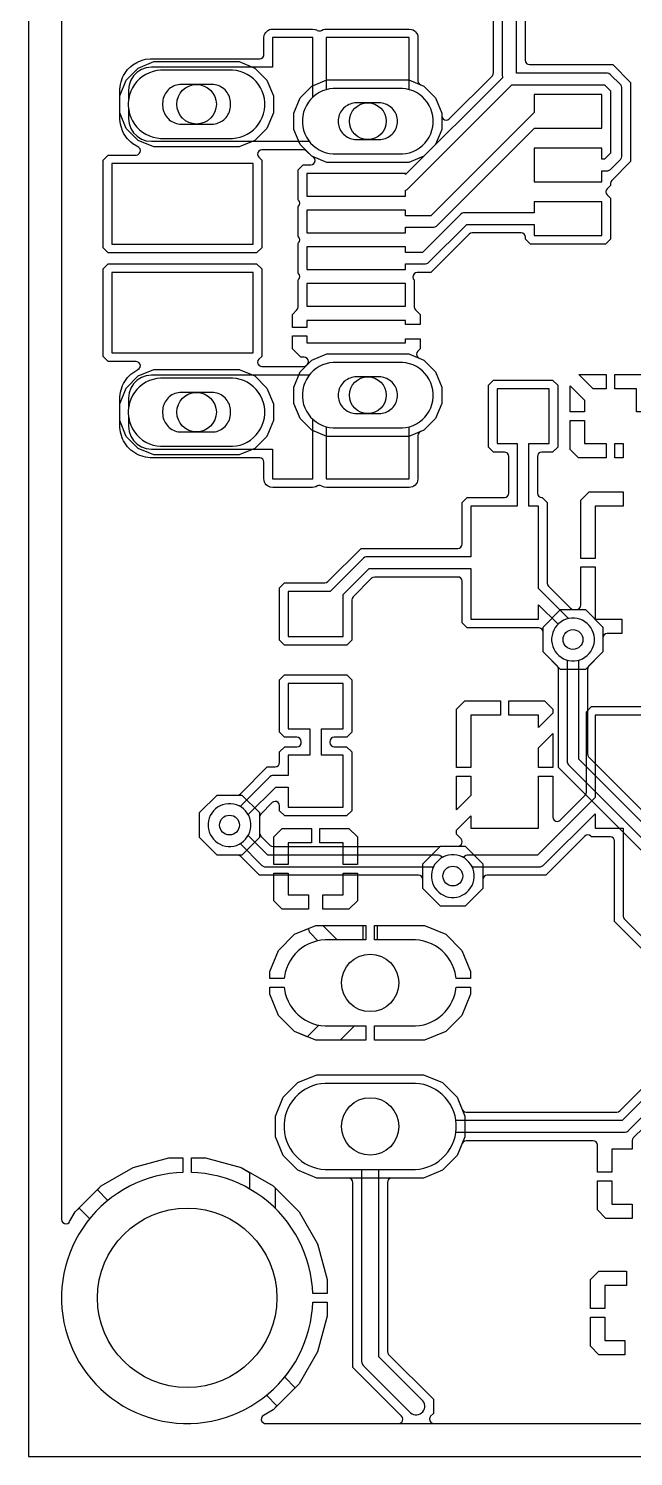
# Model space of a CAD drawing. Header units: millimetres. Extents: x 0 to 40.6, y 0 to 40.5.
# Drawn here: x 0 to 10.7, y 0 to 25.27 of the extents above; entities that cross this region are included whole.
import ezdxf

# ---------------------------------------------------------------- set-up
doc = ezdxf.new("R2010")
doc.units = ezdxf.units.MM

msp = doc.modelspace()

# ---------------------------------------------------------------- linework, layer by layer
at = {"layer": '16_copper'}
for points in [[(0.584, 36.538), (0.584, 4.195), (0.59, 4.165), (0.607, 4.14), (0.633, 4.124), (0.663, 4.118), (0.692, 4.125), (0.717, 4.143), (0.726, 4.157), (0.825, 4.327), (1.286, 4.788), (1.851, 5.114), (2.481, 5.283), (2.731, 5.283), (2.731, 5.028), (2.62, 5.022), (2.496, 5.008), (2.373, 4.987), (2.251, 4.96), (2.132, 4.925), (2.014, 4.884), (1.899, 4.836), (1.786, 4.782), (1.677, 4.722), (1.571, 4.655), (1.47, 4.583), (1.372, 4.505), (1.279, 4.422), (1.191, 4.334), (1.108, 4.241), (1.03, 4.144), (0.958, 4.042), (0.892, 3.936), (0.831, 3.827), (0.777, 3.715), (0.73, 3.6), (0.688, 3.482), (0.654, 3.362), (0.626, 3.24), (0.605, 3.118), (0.591, 2.994), (0.584, 2.869), (0.584, 2.744), (0.591, 2.62), (0.605, 2.496), (0.626, 2.373), (0.654, 2.251), (0.688, 2.132), (0.73, 2.014), (0.777, 1.899), (0.831, 1.786), (0.892, 1.677), (0.958, 1.571), (1.03, 1.47), (1.108, 1.372), (1.191, 1.279), (1.279, 1.191), (1.372, 1.108), (1.47, 1.03), (1.571, 0.958), (1.677, 0.892), (1.786, 0.831), (1.899, 0.777), (2.014, 0.73), (2.132, 0.688), (2.251, 0.654), (2.373, 0.626), (2.496, 0.605), (2.62, 0.591), (2.744, 0.584), (2.869, 0.584), (2.994, 0.591), (3.118, 0.605), (3.24, 0.626), (3.362, 0.654), (3.482, 0.688), (3.6, 0.73), (3.715, 0.777), (3.827, 0.831), (3.936, 0.892), (4.042, 0.958), (4.144, 1.03), (4.241, 1.108), (4.334, 1.191), (4.422, 1.279), (4.505, 1.372), (4.583, 1.47), (4.655, 1.571), (4.722, 1.677), (4.782, 1.786), (4.836, 1.899), (4.884, 2.014), (4.925, 2.132), (4.96, 2.251), (4.987, 2.373), (5.008, 2.496), (5.022, 2.62), (5.028, 2.731), (5.283, 2.731), (5.283, 2.481), (5.114, 1.851), (4.788, 1.286), (4.327, 0.825), (4.157, 0.726), (4.134, 0.706), (4.121, 0.679), (4.119, 0.649), (4.13, 0.62), (4.151, 0.598), (4.178, 0.586), (4.195, 0.584), (6.548, 0.584), (6.578, 0.59), (6.603, 0.607), (6.619, 0.633), (6.624, 0.663), (6.617, 0.692), (6.602, 0.714), (5.74, 1.576), (5.74, 4.851), (5.734, 4.881), (5.717, 4.906), (5.692, 4.922), (5.664, 4.928), (5.101, 4.928), (4.765, 5.067), (4.508, 5.324), (4.369, 5.66), (4.369, 6.024), (4.508, 6.36), (4.765, 6.617), (5.101, 6.756), (6.989, 6.756), (7.325, 6.617), (7.582, 6.36), (7.722, 6.024), (7.722, 5.66), (7.582, 5.324), (7.325, 5.067), (6.989, 4.928), (6.426, 4.928), (6.396, 4.922), (6.371, 4.904), (6.355, 4.879), (6.35, 4.851), (6.35, 1.86), (6.356, 1.83), (6.372, 1.806), (7.163, 1.015), (7.163, 0.763), (7.114, 0.714), (7.098, 0.689), (7.092, 0.659), (7.099, 0.63), (7.116, 0.605), (7.142, 0.589), (7.168, 0.584), (21.904, 0.584)], [(14.202, 7.375), (9.38, 12.196), (9.38, 13.932), (9.374, 13.962), (9.358, 13.986), (9.104, 14.241), (9.104, 14.68), (9.415, 14.991), (9.854, 14.991), (10.165, 14.68), (10.165, 14.241), (9.911, 13.986), (9.894, 13.961), (9.888, 13.932), (9.888, 12.438), (9.894, 12.408), (9.911, 12.384), (14.273, 8.022)], [(14.355, 7.724), (9.736, 12.343), (9.736, 14.096), (9.756, 14.101), (9.802, 14.12), (9.845, 14.145), (9.884, 14.175), (9.919, 14.21), (9.949, 14.25), (9.974, 14.293), (9.993, 14.338), (10.006, 14.386), (10.013, 14.436), (10.013, 14.485), (10.006, 14.534), (9.993, 14.582), (9.974, 14.628), (9.949, 14.671), (9.919, 14.71), (9.884, 14.745), (9.845, 14.775), (9.802, 14.8), (9.756, 14.819), (9.708, 14.832), (9.659, 14.839), (9.61, 14.839), (9.56, 14.832), (9.512, 14.819), (9.467, 14.8), (9.424, 14.775), (9.384, 14.745), (9.349, 14.71), (9.319, 14.671), (9.294, 14.628), (9.275, 14.582), (9.263, 14.534), (9.256, 14.485), (9.256, 14.436), (9.263, 14.386), (9.275, 14.338), (9.294, 14.293), (9.319, 14.25), (9.349, 14.21), (9.384, 14.175), (9.424, 14.145), (9.467, 14.12), (9.512, 14.101), (9.533, 14.096), (9.533, 12.288), (9.54, 12.262), (9.553, 12.239), (14.25, 7.542)]]:
    msp.add_lwpolyline(points, dxfattribs=at)
for points in [[(2.219, 23.178), (1.941, 23.293), (1.728, 23.506), (1.613, 23.784), (1.613, 24.084), (1.728, 24.362), (1.941, 24.575), (2.219, 24.69), (3.728, 24.69), (4.006, 24.575), (4.218, 24.362), (4.334, 24.084), (4.334, 23.784), (4.218, 23.506), (4.006, 23.293), (3.728, 23.178)], [(3.679, 23.338), (3.745, 23.353), (3.809, 23.375), (3.87, 23.405), (3.927, 23.441), (3.98, 23.483), (4.028, 23.531), (4.071, 23.584), (4.107, 23.641), (4.136, 23.702), (4.159, 23.767), (4.174, 23.833), (4.181, 23.9), (4.181, 23.968), (4.174, 24.035), (4.159, 24.101), (4.136, 24.166), (4.107, 24.227), (4.071, 24.284), (4.028, 24.337), (3.98, 24.385), (3.927, 24.427), (3.87, 24.463), (3.809, 24.493), (3.745, 24.515), (3.679, 24.53), (3.611, 24.538), (2.335, 24.538), (2.268, 24.53), (2.202, 24.515), (2.138, 24.493), (2.077, 24.463), (2.019, 24.427), (1.966, 24.385), (1.918, 24.337), (1.876, 24.284), (1.84, 24.227), (1.81, 24.166), (1.788, 24.101), (1.773, 24.035), (1.765, 23.968), (1.765, 23.9), (1.773, 23.833), (1.788, 23.767), (1.81, 23.702), (1.84, 23.641), (1.876, 23.584), (1.918, 23.531), (1.966, 23.483), (2.019, 23.441), (2.077, 23.405), (2.138, 23.375), (2.202, 23.353), (2.268, 23.338), (2.335, 23.33), (3.611, 23.33)], [(5.279, 22.903), (5.01, 23.014), (4.804, 23.22), (4.693, 23.489), (4.693, 23.779), (4.804, 24.048), (5.01, 24.254), (5.279, 24.365), (6.728, 24.365), (6.997, 24.254), (7.202, 24.048), (7.314, 23.779), (7.314, 23.489), (7.202, 23.22), (6.997, 23.014), (6.728, 22.903)], [(6.679, 23.062), (6.743, 23.077), (6.804, 23.098), (6.863, 23.126), (6.918, 23.161), (6.969, 23.202), (7.015, 23.248), (7.055, 23.298), (7.09, 23.353), (7.118, 23.412), (7.139, 23.473), (7.154, 23.537), (7.161, 23.601), (7.161, 23.667), (7.154, 23.731), (7.139, 23.795), (7.118, 23.856), (7.09, 23.915), (7.055, 23.97), (7.015, 24.02), (6.969, 24.066), (6.918, 24.107), (6.863, 24.142), (6.804, 24.17), (6.743, 24.191), (6.679, 24.206), (6.615, 24.213), (5.392, 24.213), (5.327, 24.206), (5.264, 24.191), (5.202, 24.17), (5.144, 24.142), (5.089, 24.107), (5.038, 24.066), (4.992, 24.02), (4.951, 23.97), (4.917, 23.915), (4.888, 23.856), (4.867, 23.795), (4.852, 23.731), (4.845, 23.667), (4.845, 23.601), (4.852, 23.537), (4.867, 23.473), (4.888, 23.412), (4.917, 23.353), (4.951, 23.298), (4.992, 23.248), (5.038, 23.202), (5.089, 23.161), (5.144, 23.126), (5.202, 23.098), (5.264, 23.077), (5.327, 23.062), (5.392, 23.055), (6.615, 23.055)], [(5.279, 18.053), (5.01, 18.164), (4.804, 18.37), (4.693, 18.639), (4.693, 18.929), (4.804, 19.198), (5.01, 19.404), (5.279, 19.515), (6.728, 19.515), (6.997, 19.404), (7.202, 19.198), (7.314, 18.929), (7.314, 18.639), (7.202, 18.37), (6.997, 18.164), (6.728, 18.053)], [(2.219, 17.728), (1.941, 17.843), (1.728, 18.056), (1.613, 18.334), (1.613, 18.634), (1.728, 18.912), (1.941, 19.125), (2.219, 19.24), (3.728, 19.24), (4.006, 19.125), (4.218, 18.912), (4.334, 18.634), (4.334, 18.334), (4.218, 18.056), (4.006, 17.843), (3.728, 17.728)], [(6.679, 18.212), (6.743, 18.227), (6.804, 18.248), (6.863, 18.276), (6.918, 18.311), (6.969, 18.352), (7.015, 18.398), (7.055, 18.448), (7.09, 18.503), (7.118, 18.562), (7.139, 18.623), (7.154, 18.687), (7.161, 18.751), (7.161, 18.817), (7.154, 18.881), (7.139, 18.945), (7.118, 19.006), (7.09, 19.065), (7.055, 19.12), (7.015, 19.17), (6.969, 19.216), (6.918, 19.257), (6.863, 19.292), (6.804, 19.32), (6.743, 19.341), (6.679, 19.356), (6.615, 19.363), (5.392, 19.363), (5.327, 19.356), (5.264, 19.341), (5.202, 19.32), (5.144, 19.292), (5.089, 19.257), (5.038, 19.216), (4.992, 19.17), (4.951, 19.12), (4.917, 19.065), (4.888, 19.006), (4.867, 18.945), (4.852, 18.881), (4.845, 18.817), (4.845, 18.751), (4.852, 18.687), (4.867, 18.623), (4.888, 18.562), (4.917, 18.503), (4.951, 18.448), (4.992, 18.398), (5.038, 18.352), (5.089, 18.311), (5.144, 18.276), (5.202, 18.248), (5.264, 18.227), (5.327, 18.212), (5.392, 18.205), (6.615, 18.205)], [(3.679, 17.888), (3.745, 17.903), (3.809, 17.925), (3.87, 17.955), (3.927, 17.991), (3.98, 18.033), (4.028, 18.081), (4.071, 18.134), (4.107, 18.191), (4.136, 18.252), (4.159, 18.317), (4.174, 18.383), (4.181, 18.45), (4.181, 18.518), (4.174, 18.585), (4.159, 18.651), (4.136, 18.716), (4.107, 18.777), (4.071, 18.834), (4.028, 18.887), (3.98, 18.935), (3.927, 18.977), (3.87, 19.013), (3.809, 19.043), (3.745, 19.065), (3.679, 19.08), (3.611, 19.088), (2.335, 19.088), (2.268, 19.08), (2.202, 19.065), (2.138, 19.043), (2.077, 19.013), (2.019, 18.977), (1.966, 18.935), (1.918, 18.887), (1.876, 18.834), (1.84, 18.777), (1.81, 18.716), (1.788, 18.651), (1.773, 18.585), (1.765, 18.518), (1.765, 18.45), (1.773, 18.383), (1.788, 18.317), (1.81, 18.252), (1.84, 18.191), (1.876, 18.134), (1.918, 18.081), (1.966, 18.033), (2.019, 17.991), (2.077, 17.955), (2.138, 17.925), (2.202, 17.903), (2.268, 17.888), (2.335, 17.88), (3.611, 17.88)], [(7.288, 9.742), (6.977, 10.053), (6.977, 10.211), (6.971, 10.241), (6.954, 10.266), (6.928, 10.282), (6.901, 10.287), (4.086, 10.287), (3.75, 10.623), (3.724, 10.64), (3.696, 10.645), (3.336, 10.645), (3.025, 10.956), (3.025, 11.396), (3.336, 11.707), (3.776, 11.707), (4.087, 11.396), (4.087, 11.036), (4.093, 11.006), (4.109, 10.982), (4.274, 10.817), (4.299, 10.801), (4.328, 10.795), (7.248, 10.795), (7.278, 10.801), (7.281, 10.803), (7.727, 10.803), (8.038, 10.492), (8.038, 10.053), (7.727, 9.742)], [(7.278, 10.636), (7.252, 10.643), (4.233, 10.643), (3.885, 10.99), (3.896, 11.008), (3.915, 11.054), (3.928, 11.102), (3.934, 11.151), (3.934, 11.201), (3.928, 11.25), (3.915, 11.298), (3.896, 11.344), (3.871, 11.387), (3.841, 11.426), (3.806, 11.461), (3.767, 11.491), (3.724, 11.516), (3.678, 11.535), (3.63, 11.548), (3.581, 11.554), (3.531, 11.554), (3.482, 11.548), (3.434, 11.535), (3.388, 11.516), (3.345, 11.491), (3.306, 11.461), (3.271, 11.426), (3.241, 11.387), (3.216, 11.344), (3.197, 11.298), (3.184, 11.25), (3.178, 11.201), (3.178, 11.151), (3.184, 11.102), (3.197, 11.054), (3.216, 11.008), (3.241, 10.965), (3.271, 10.926), (3.306, 10.891), (3.345, 10.861), (3.388, 10.836), (3.434, 10.817), (3.482, 10.804), (3.531, 10.798), (3.581, 10.798), (3.63, 10.804), (3.678, 10.817), (3.724, 10.836), (3.742, 10.847), (4.129, 10.46), (4.152, 10.446), (4.178, 10.439), (7.167, 10.439), (7.149, 10.394), (7.136, 10.346), (7.129, 10.297), (7.129, 10.248), (7.136, 10.199), (7.149, 10.151), (7.168, 10.105), (7.192, 10.062), (7.223, 10.023), (7.258, 9.988), (7.297, 9.957), (7.34, 9.933), (7.386, 9.914), (7.434, 9.901), (7.483, 9.894), (7.532, 9.894), (7.581, 9.901), (7.629, 9.914), (7.675, 9.933), (7.718, 9.957), (7.757, 9.988), (7.792, 10.023), (7.823, 10.062), (7.847, 10.105), (7.866, 10.151), (7.879, 10.199), (7.886, 10.248), (7.886, 10.297), (7.879, 10.346), (7.866, 10.394), (7.847, 10.44), (7.823, 10.483), (7.792, 10.522), (7.757, 10.557), (7.718, 10.588), (7.675, 10.612), (7.629, 10.631), (7.581, 10.644), (7.532, 10.651), (7.483, 10.651), (7.434, 10.644), (7.386, 10.631), (7.34, 10.612), (7.322, 10.602), (7.301, 10.622)], [(4.267, 8.458), (4.267, 8.584), (4.422, 8.958), (4.708, 9.243), (5.081, 9.398), (5.969, 9.398), (5.969, 9.144), (5.246, 9.144), (5.171, 9.137), (5.098, 9.122), (5.026, 9.1), (4.957, 9.072), (4.891, 9.036), (4.829, 8.995), (4.771, 8.947), (4.718, 8.894), (4.67, 8.836), (4.629, 8.774), (4.594, 8.708), (4.565, 8.639), (4.543, 8.567), (4.529, 8.494), (4.525, 8.458)], [(7.565, 8.458), (7.562, 8.494), (7.547, 8.567), (7.526, 8.639), (7.497, 8.708), (7.462, 8.774), (7.42, 8.836), (7.372, 8.894), (7.32, 8.947), (7.262, 8.995), (7.199, 9.036), (7.133, 9.072), (7.064, 9.1), (6.993, 9.122), (6.919, 9.137), (6.845, 9.144), (6.121, 9.144), (6.121, 9.398), (7.009, 9.398), (7.383, 9.243), (7.669, 8.958), (7.823, 8.584), (7.823, 8.458)], [(5.081, 7.366), (4.708, 7.521), (4.422, 7.806), (4.267, 8.18), (4.267, 8.306), (4.525, 8.306), (4.529, 8.27), (4.543, 8.197), (4.565, 8.125), (4.594, 8.056), (4.629, 7.99), (4.67, 7.928), (4.718, 7.87), (4.771, 7.817), (4.829, 7.769), (4.891, 7.728), (4.957, 7.692), (5.026, 7.664), (5.098, 7.642), (5.171, 7.627), (5.246, 7.62), (5.969, 7.62), (5.969, 7.366)], [(6.121, 7.366), (6.121, 7.62), (6.845, 7.62), (6.919, 7.627), (6.993, 7.642), (7.064, 7.664), (7.133, 7.692), (7.199, 7.728), (7.262, 7.769), (7.32, 7.817), (7.372, 7.87), (7.42, 7.928), (7.462, 7.99), (7.497, 8.056), (7.526, 8.125), (7.547, 8.197), (7.562, 8.27), (7.565, 8.306), (7.823, 8.306), (7.823, 8.18), (7.669, 7.806), (7.383, 7.521), (7.009, 7.366)], [(6.786, 0.754), (6.814, 0.742), (6.843, 0.737), (6.873, 0.737), (6.902, 0.742), (6.93, 0.754), (6.955, 0.771), (6.976, 0.792), (6.993, 0.817), (7.005, 0.845), (7.01, 0.874), (7.01, 0.904), (7.005, 0.933), (6.993, 0.961), (6.976, 0.986), (6.198, 1.765), (6.198, 5.08), (6.845, 5.08), (6.919, 5.087), (6.993, 5.102), (7.064, 5.124), (7.133, 5.152), (7.199, 5.188), (7.262, 5.229), (7.32, 5.277), (7.372, 5.33), (7.42, 5.388), (7.462, 5.45), (7.497, 5.516), (7.526, 5.585), (7.547, 5.657), (7.562, 5.73), (7.569, 5.805), (7.569, 5.879), (7.562, 5.954), (7.547, 6.027), (7.526, 6.099), (7.497, 6.168), (7.462, 6.234), (7.42, 6.296), (7.372, 6.354), (7.32, 6.407), (7.262, 6.455), (7.199, 6.496), (7.133, 6.532), (7.064, 6.56), (6.993, 6.582), (6.919, 6.597), (6.845, 6.604), (5.246, 6.604), (5.171, 6.597), (5.098, 6.582), (5.026, 6.56), (4.957, 6.532), (4.891, 6.496), (4.829, 6.455), (4.771, 6.407), (4.718, 6.354), (4.67, 6.296), (4.629, 6.234), (4.594, 6.168), (4.565, 6.099), (4.543, 6.027), (4.529, 5.954), (4.521, 5.879), (4.521, 5.805), (4.529, 5.73), (4.543, 5.657), (4.565, 5.585), (4.594, 5.516), (4.629, 5.45), (4.67, 5.388), (4.718, 5.33), (4.771, 5.277), (4.829, 5.229), (4.891, 5.188), (4.957, 5.152), (5.026, 5.124), (5.098, 5.102), (5.171, 5.087), (5.246, 5.08), (5.893, 5.08), (5.893, 1.687), (5.899, 1.657), (5.91, 1.63), (5.927, 1.605), (6.761, 0.771)], [(5.028, 2.883), (5.022, 2.994), (5.008, 3.118), (4.987, 3.24), (4.96, 3.362), (4.925, 3.482), (4.884, 3.6), (4.836, 3.715), (4.782, 3.827), (4.722, 3.936), (4.655, 4.042), (4.583, 4.144), (4.505, 4.241), (4.422, 4.334), (4.334, 4.422), (4.241, 4.505), (4.144, 4.583), (4.042, 4.655), (3.936, 4.722), (3.827, 4.782), (3.715, 4.836), (3.6, 4.884), (3.482, 4.925), (3.362, 4.96), (3.24, 4.987), (3.118, 5.008), (2.994, 5.022), (2.883, 5.028), (2.883, 5.283), (3.133, 5.283), (3.763, 5.114), (4.327, 4.788), (4.788, 4.327), (5.114, 3.763), (5.283, 3.133), (5.283, 2.883)]]:
    msp.add_lwpolyline(points, close=True, dxfattribs=at)
at = {"layer": '1_copper'}
for points in [[(0.584, 36.538), (0.584, 4.195), (0.59, 4.165), (0.607, 4.14), (0.633, 4.124), (0.663, 4.118), (0.692, 4.125), (0.717, 4.143), (0.726, 4.157), (0.825, 4.327), (0.894, 4.396), (1.082, 4.208), (1.03, 4.144), (0.958, 4.042), (0.892, 3.936), (0.831, 3.827), (0.777, 3.715), (0.73, 3.6), (0.688, 3.482), (0.654, 3.362), (0.626, 3.24), (0.605, 3.118), (0.591, 2.994), (0.584, 2.869), (0.584, 2.744), (0.591, 2.62), (0.605, 2.496), (0.626, 2.373), (0.654, 2.251), (0.688, 2.132), (0.73, 2.014), (0.777, 1.899), (0.831, 1.786), (0.892, 1.677), (0.958, 1.571), (1.03, 1.47), (1.108, 1.372), (1.191, 1.279), (1.279, 1.191), (1.372, 1.108), (1.47, 1.03), (1.571, 0.958), (1.677, 0.892), (1.786, 0.831), (1.899, 0.777), (2.014, 0.73), (2.132, 0.688), (2.251, 0.654), (2.373, 0.626), (2.496, 0.605), (2.62, 0.591), (2.744, 0.584), (2.869, 0.584), (2.994, 0.591), (3.118, 0.605), (3.24, 0.626), (3.362, 0.654), (3.482, 0.688), (3.6, 0.73), (3.715, 0.777), (3.827, 0.831), (3.936, 0.892), (4.042, 0.958), (4.144, 1.03), (4.208, 1.082), (4.396, 0.894), (4.327, 0.825), (4.157, 0.726), (4.134, 0.706), (4.121, 0.679), (4.119, 0.649), (4.13, 0.62), (4.151, 0.598), (4.178, 0.586), (4.195, 0.584), (36.318, 0.584)], [(8.382, 25.836), (8.382, 24.445), (8.387, 24.421), (8.392, 24.409), (6.673, 22.691), (6.673, 22.709), (4.923, 22.709), (4.923, 22.309), (6.673, 22.309), (6.673, 22.414), (6.674, 22.414), (6.698, 22.428), (8.551, 24.281), (10.189, 24.281), (10.297, 24.173), (10.297, 23.066), (10.193, 22.962), (10.145, 22.962), (10.145, 23.16), (8.945, 23.16), (8.945, 22.56), (10.145, 22.56), (10.145, 22.758), (10.249, 22.758), (10.274, 22.765), (10.298, 22.779), (10.48, 22.961), (10.494, 22.985), (10.501, 23.01), (10.501, 24.229), (10.494, 24.254), (10.48, 24.278), (10.294, 24.464), (10.271, 24.477), (10.245, 24.484), (8.636, 24.484), (8.636, 25.836)], [(8.788, 25.608), (8.788, 24.713), (8.794, 24.683), (8.812, 24.658), (8.837, 24.642), (8.865, 24.637), (10.337, 24.637), (10.653, 24.32), (10.653, 22.919), (10.32, 22.585), (10.303, 22.56), (10.297, 22.531), (10.297, 22.497), (10.239, 22.439), (10.223, 22.414), (10.217, 22.384), (10.224, 22.354), (10.239, 22.331), (10.297, 22.273), (10.297, 21.547), (10.208, 21.458), (8.882, 21.458), (8.793, 21.547), (8.793, 21.58), (8.787, 21.61), (8.769, 21.635), (8.744, 21.651), (8.716, 21.656), (7.848, 21.656), (7.819, 21.65), (7.795, 21.634), (7.116, 20.955), (6.877, 20.955), (6.847, 20.949), (6.822, 20.932), (6.806, 20.906), (6.801, 20.876), (6.808, 20.847), (6.823, 20.825), (6.826, 20.822), (6.826, 20.347), (6.832, 20.318), (6.848, 20.293), (6.927, 20.214), (6.927, 20.036), (6.673, 20.036), (6.673, 20.109), (4.923, 20.109), (4.923, 19.985), (4.669, 19.985), (4.669, 20.214), (4.748, 20.293), (4.765, 20.319), (4.771, 20.347), (4.771, 20.822), (4.779, 20.83), (4.796, 20.855), (4.801, 20.885), (4.795, 20.915), (4.779, 20.938), (4.771, 20.946), (4.771, 21.472), (4.779, 21.48), (4.796, 21.505), (4.801, 21.535), (4.795, 21.565), (4.779, 21.588), (4.771, 21.596), (4.771, 22.122), (4.779, 22.13), (4.796, 22.155), (4.801, 22.185), (4.795, 22.215), (4.779, 22.238), (4.771, 22.246), (4.771, 22.772), (4.86, 22.861), (4.995, 22.861), (5.025, 22.867), (5.05, 22.885), (5.066, 22.91), (5.071, 22.94), (5.064, 22.97), (5.046, 22.994), (5.024, 23.008), (5.01, 23.014), (4.92, 23.104), (4.894, 23.121), (4.866, 23.127), (4.13, 23.127), (4.1, 23.121), (4.075, 23.103), (4.059, 23.078), (4.054, 23.048), (4.061, 23.018), (4.076, 22.997), (4.126, 22.947), (4.126, 21.396), (4.036, 21.307), (1.41, 21.307), (1.321, 21.396), (1.321, 22.947), (1.41, 23.036), (1.903, 23.036), (1.932, 23.042), (1.957, 23.06), (1.974, 23.085), (1.979, 23.115), (1.972, 23.145), (1.954, 23.169), (1.936, 23.181), (1.913, 23.192), (1.843, 23.236), (1.81, 23.263), (1.752, 23.321), (1.725, 23.354), (1.682, 23.424), (1.663, 23.462), (1.636, 23.539), (1.626, 23.581), (1.617, 23.665), (1.616, 23.686), (1.616, 23.761), (1.613, 23.776), (1.613, 24.092), (1.616, 24.107), (1.616, 24.182), (1.617, 24.203), (1.626, 24.287), (1.636, 24.329), (1.663, 24.406), (1.682, 24.444), (1.725, 24.514), (1.752, 24.547), (1.81, 24.605), (1.843, 24.632), (1.913, 24.676), (1.951, 24.694), (2.029, 24.721), (2.07, 24.731), (2.154, 24.74), (2.175, 24.741), (4.09, 24.741), (4.119, 24.747), (4.144, 24.765), (4.161, 24.79), (4.166, 24.818), (4.166, 25.109), (4.172, 25.155), (4.181, 25.18), (4.196, 25.204), (4.215, 25.225), (4.237, 25.243), (4.263, 25.256), (4.29, 25.263), (4.322, 25.266), (5.023, 25.266), (5.069, 25.26), (5.094, 25.251), (5.108, 25.243), (5.137, 25.232), (5.167, 25.234), (5.182, 25.24), (5.213, 25.256), (5.24, 25.263), (5.272, 25.266), (6.733, 25.266), (6.779, 25.26), (6.804, 25.251), (6.828, 25.236), (6.85, 25.217), (6.867, 25.195), (6.88, 25.17), (6.888, 25.142), (6.891, 25.11), (6.891, 24.349), (6.897, 24.319), (6.914, 24.294), (6.938, 24.278), (6.997, 24.254), (7.202, 24.048), (7.314, 23.779), (7.314, 23.731), (7.32, 23.701), (7.337, 23.676), (7.362, 23.659), (7.392, 23.654), (7.422, 23.661), (7.444, 23.677), (8.207, 24.44), (8.224, 24.466), (8.23, 24.494), (8.23, 25.608)], [(11.45, 8.387), (10.371, 9.466), (10.371, 10.891), (10.365, 10.921), (10.348, 10.946), (10.322, 10.962), (10.295, 10.968), (9.962, 10.968), (9.951, 10.979), (9.925, 10.995), (9.896, 11.001), (9.866, 10.995), (9.843, 10.979), (9.151, 10.287), (8.114, 10.287), (8.085, 10.281), (8.06, 10.264), (8.043, 10.238), (8.038, 10.211), (8.038, 10.053), (7.727, 9.742), (7.288, 9.742), (6.977, 10.053), (6.977, 10.492), (7.288, 10.803), (7.599, 10.803), (7.628, 10.809), (7.653, 10.826), (7.67, 10.852), (7.675, 10.882), (7.668, 10.911), (7.653, 10.933), (7.571, 11.015), (7.571, 11.086), (7.825, 11.34), (7.825, 11.12), (9.025, 11.12), (9.025, 12.044), (9.279, 12.044), (9.279, 11.317), (9.285, 11.287), (9.302, 11.262), (9.328, 11.246), (9.358, 11.241), (9.387, 11.248), (9.409, 11.263), (9.85, 11.704), (9.867, 11.73), (9.873, 11.758), (9.873, 13.183), (9.962, 13.272), (11.288, 13.272)], [(11.225, 13.12), (10.025, 13.12), (10.025, 11.664), (9.004, 10.643), (7.763, 10.643), (7.737, 10.636), (7.714, 10.622), (7.693, 10.602), (7.675, 10.612), (7.629, 10.631), (7.581, 10.644), (7.532, 10.651), (7.483, 10.651), (7.434, 10.644), (7.386, 10.631), (7.34, 10.612), (7.297, 10.588), (7.258, 10.557), (7.223, 10.522), (7.192, 10.483), (7.168, 10.44), (7.149, 10.394), (7.136, 10.346), (7.129, 10.297), (7.129, 10.248), (7.136, 10.199), (7.149, 10.151), (7.168, 10.105), (7.192, 10.062), (7.223, 10.023), (7.258, 9.988), (7.297, 9.957), (7.34, 9.933), (7.386, 9.914), (7.434, 9.901), (7.483, 9.894), (7.532, 9.894), (7.581, 9.901), (7.629, 9.914), (7.675, 9.933), (7.718, 9.957), (7.757, 9.988), (7.792, 10.023), (7.823, 10.062), (7.847, 10.105), (7.866, 10.151), (7.879, 10.199), (7.886, 10.248), (7.886, 10.297), (7.879, 10.346), (7.866, 10.394), (7.848, 10.439), (9.059, 10.439), (9.085, 10.446), (9.108, 10.46), (10.025, 11.376), (10.025, 11.12), (10.523, 11.12), (10.523, 9.557), (10.53, 9.532), (10.544, 9.508), (11.673, 8.379)], [(14.921, 10.36), (10.504, 5.944), (7.563, 5.944), (7.562, 5.954), (7.547, 6.027), (7.526, 6.099), (7.497, 6.168), (7.462, 6.234), (7.42, 6.296), (7.372, 6.354), (7.32, 6.407), (7.262, 6.455), (7.199, 6.496), (7.133, 6.532), (7.064, 6.56), (6.993, 6.582), (6.919, 6.597), (6.845, 6.604), (5.246, 6.604), (5.171, 6.597), (5.098, 6.582), (5.026, 6.56), (4.957, 6.532), (4.891, 6.496), (4.829, 6.455), (4.771, 6.407), (4.718, 6.354), (4.67, 6.296), (4.629, 6.234), (4.594, 6.168), (4.565, 6.099), (4.543, 6.027), (4.529, 5.954), (4.521, 5.879), (4.521, 5.805), (4.529, 5.73), (4.543, 5.657), (4.565, 5.585), (4.594, 5.516), (4.629, 5.45), (4.67, 5.388), (4.718, 5.33), (4.771, 5.277), (4.829, 5.229), (4.891, 5.188), (4.957, 5.152), (5.026, 5.124), (5.098, 5.102), (5.171, 5.087), (5.246, 5.08), (6.845, 5.08), (6.919, 5.087), (6.993, 5.102), (7.064, 5.124), (7.133, 5.152), (7.199, 5.188), (7.262, 5.229), (7.32, 5.277), (7.372, 5.33), (7.42, 5.388), (7.462, 5.45), (7.497, 5.516), (7.526, 5.585), (7.547, 5.657), (7.562, 5.73), (7.563, 5.74), (10.559, 5.74), (10.585, 5.747), (10.608, 5.761), (15.025, 10.177)], [(10.885, 5.822), (10.701, 5.638), (10.688, 5.615), (10.681, 5.589), (10.681, 5.438), (10.322, 5.438), (10.322, 5.029), (10.068, 5.029), (10.068, 5.512), (10.062, 5.542), (10.045, 5.567), (10.019, 5.583), (9.992, 5.588), (7.743, 5.588), (7.713, 5.582), (7.688, 5.565), (7.672, 5.541), (7.582, 5.324), (7.325, 5.067), (6.989, 4.928), (5.101, 4.928), (4.765, 5.067), (4.508, 5.324), (4.369, 5.66), (4.369, 6.024), (4.508, 6.36), (4.765, 6.617), (5.101, 6.756), (6.989, 6.756), (7.325, 6.617), (7.582, 6.36), (7.672, 6.143), (7.689, 6.118), (7.715, 6.101), (7.743, 6.096), (10.409, 6.096), (10.439, 6.102), (10.463, 6.118), (11.877, 7.532)]]:
    msp.add_lwpolyline(points, dxfattribs=at)
for points in [[(6.679, 23.062), (6.743, 23.077), (6.804, 23.098), (6.863, 23.126), (6.918, 23.161), (6.969, 23.202), (7.015, 23.248), (7.055, 23.298), (7.09, 23.353), (7.118, 23.412), (7.139, 23.473), (7.154, 23.537), (7.161, 23.601), (7.161, 23.667), (7.154, 23.731), (7.139, 23.795), (7.118, 23.856), (7.09, 23.915), (7.055, 23.97), (7.015, 24.02), (6.969, 24.066), (6.918, 24.107), (6.863, 24.142), (6.804, 24.17), (6.743, 24.191), (6.738, 24.192), (6.738, 25.114), (5.268, 25.114), (5.268, 24.192), (5.264, 24.191), (5.202, 24.17), (5.144, 24.142), (5.089, 24.107), (5.038, 24.066), (5.028, 24.057), (5.028, 25.114), (4.318, 25.114), (4.318, 24.589), (2.173, 24.589), (2.083, 24.579), (1.997, 24.549), (1.921, 24.501), (1.857, 24.437), (1.808, 24.36), (1.778, 24.274), (1.768, 24.184), (1.768, 23.995), (1.765, 23.968), (1.765, 23.9), (1.768, 23.873), (1.768, 23.684), (1.778, 23.594), (1.808, 23.508), (1.857, 23.431), (1.921, 23.367), (1.997, 23.319), (2.083, 23.289), (2.173, 23.279), (4.967, 23.279), (4.992, 23.248), (5.038, 23.202), (5.089, 23.161), (5.144, 23.126), (5.202, 23.098), (5.264, 23.077), (5.327, 23.062), (5.392, 23.055), (6.615, 23.055)], [(7.22, 21.778), (8.952, 23.51), (10.145, 23.51), (10.145, 24.11), (8.945, 24.11), (8.945, 23.79), (7.116, 21.961), (6.673, 21.961), (6.673, 22.059), (4.923, 22.059), (4.923, 21.659), (6.673, 21.659), (6.673, 21.757), (7.171, 21.757), (7.197, 21.764)], [(3.973, 22.884), (1.473, 22.884), (1.473, 21.459), (3.973, 21.459)], [(7.073, 21.128), (7.754, 21.808), (8.945, 21.808), (8.945, 21.61), (10.145, 21.61), (10.145, 22.21), (8.945, 22.21), (8.945, 22.012), (7.698, 22.012), (7.672, 22.005), (7.649, 21.991), (6.969, 21.311), (6.673, 21.311), (6.673, 21.409), (4.923, 21.409), (4.923, 21.009), (6.673, 21.009), (6.673, 21.107), (7.024, 21.107), (7.05, 21.114)], [(4.323, 17.152), (4.278, 17.158), (4.252, 17.167), (4.228, 17.182), (4.207, 17.201), (4.189, 17.223), (4.177, 17.248), (4.169, 17.276), (4.166, 17.308), (4.166, 17.6), (4.16, 17.63), (4.143, 17.655), (4.117, 17.671), (4.09, 17.677), (2.175, 17.677), (2.154, 17.678), (2.07, 17.687), (2.029, 17.697), (1.951, 17.724), (1.913, 17.742), (1.843, 17.786), (1.81, 17.813), (1.752, 17.871), (1.725, 17.904), (1.682, 17.974), (1.663, 18.012), (1.636, 18.089), (1.626, 18.131), (1.617, 18.215), (1.616, 18.236), (1.616, 18.311), (1.613, 18.326), (1.613, 18.642), (1.616, 18.657), (1.616, 18.732), (1.617, 18.753), (1.626, 18.837), (1.636, 18.879), (1.663, 18.956), (1.682, 18.994), (1.725, 19.064), (1.752, 19.097), (1.81, 19.155), (1.843, 19.182), (1.913, 19.226), (1.936, 19.237), (1.96, 19.255), (1.975, 19.281), (1.979, 19.311), (1.97, 19.341), (1.951, 19.364), (1.924, 19.378), (1.903, 19.382), (1.41, 19.382), (1.321, 19.471), (1.321, 21.022), (1.41, 21.111), (4.036, 21.111), (4.126, 21.022), (4.126, 19.471), (4.076, 19.421), (4.059, 19.396), (4.054, 19.366), (4.06, 19.337), (4.078, 19.312), (4.104, 19.296), (4.13, 19.291), (4.866, 19.291), (4.895, 19.297), (4.92, 19.314), (4.931, 19.325), (4.948, 19.35), (4.953, 19.38), (4.947, 19.41), (4.929, 19.434), (4.903, 19.45), (4.877, 19.455), (4.818, 19.455), (4.669, 19.604), (4.669, 19.833), (4.923, 19.833), (4.923, 19.709), (6.673, 19.709), (6.673, 19.782), (6.927, 19.782), (6.927, 19.604), (6.887, 19.563), (6.87, 19.538), (6.865, 19.508), (6.871, 19.479), (6.889, 19.454), (6.912, 19.439), (6.997, 19.404), (7.202, 19.198), (7.314, 18.929), (7.314, 18.639), (7.202, 18.37), (6.997, 18.164), (6.938, 18.14), (6.912, 18.123), (6.896, 18.097), (6.891, 18.069), (6.891, 17.309), (6.885, 17.263), (6.875, 17.238), (6.861, 17.214), (6.842, 17.193), (6.819, 17.175), (6.794, 17.162), (6.766, 17.155), (6.735, 17.152), (5.273, 17.152), (5.228, 17.158), (5.202, 17.167), (5.188, 17.175), (5.16, 17.186), (5.129, 17.184), (5.115, 17.178), (5.084, 17.162), (5.056, 17.155), (5.025, 17.152)], [(3.973, 20.959), (1.473, 20.959), (1.473, 19.534), (3.973, 19.534)], [(6.673, 20.759), (4.923, 20.759), (4.923, 20.359), (6.673, 20.359)], [(5.028, 18.361), (5.038, 18.352), (5.089, 18.311), (5.144, 18.276), (5.202, 18.248), (5.264, 18.227), (5.268, 18.226), (5.268, 17.304), (6.738, 17.304), (6.738, 18.226), (6.743, 18.227), (6.804, 18.248), (6.863, 18.276), (6.918, 18.311), (6.969, 18.352), (7.015, 18.398), (7.055, 18.448), (7.09, 18.503), (7.118, 18.562), (7.139, 18.623), (7.154, 18.687), (7.161, 18.751), (7.161, 18.817), (7.154, 18.881), (7.139, 18.945), (7.118, 19.006), (7.09, 19.065), (7.055, 19.12), (7.015, 19.17), (6.969, 19.216), (6.918, 19.257), (6.863, 19.292), (6.804, 19.32), (6.743, 19.341), (6.679, 19.356), (6.615, 19.363), (5.392, 19.363), (5.327, 19.356), (5.264, 19.341), (5.202, 19.32), (5.144, 19.292), (5.089, 19.257), (5.038, 19.216), (4.992, 19.17), (4.967, 19.139), (2.173, 19.139), (2.083, 19.129), (1.997, 19.099), (1.921, 19.051), (1.857, 18.987), (1.808, 18.91), (1.778, 18.824), (1.768, 18.734), (1.768, 18.545), (1.765, 18.518), (1.765, 18.45), (1.768, 18.423), (1.768, 18.234), (1.778, 18.144), (1.808, 18.058), (1.857, 17.981), (1.921, 17.917), (1.997, 17.869), (2.083, 17.839), (2.173, 17.829), (4.318, 17.829), (4.318, 17.304), (5.028, 17.304)], [(9.415, 13.93), (9.104, 14.241), (9.104, 14.591), (9.098, 14.621), (9.081, 14.646), (9.055, 14.662), (9.028, 14.668), (7.762, 14.668), (7.673, 14.757), (7.673, 15.49), (7.667, 15.52), (7.649, 15.545), (7.624, 15.561), (7.596, 15.566), (6.125, 15.566), (6.095, 15.56), (6.071, 15.544), (5.742, 15.215), (5.725, 15.189), (5.719, 15.161), (5.719, 14.45), (5.63, 14.36), (4.53, 14.36), (4.441, 14.45), (4.441, 15.375), (4.53, 15.464), (5.241, 15.464), (5.271, 15.47), (5.295, 15.486), (5.883, 16.074), (7.596, 16.074), (7.626, 16.08), (7.651, 16.097), (7.667, 16.123), (7.673, 16.15), (7.673, 16.883), (7.762, 16.972), (8.42, 16.972), (8.45, 16.978), (8.475, 16.996), (8.491, 17.021), (8.496, 17.049), (8.496, 17.701), (8.49, 17.731), (8.473, 17.756), (8.448, 17.772), (8.42, 17.777), (8.227, 17.777), (8.138, 17.867), (8.138, 18.963), (8.227, 19.053), (9.274, 19.053), (9.363, 18.963), (9.363, 17.867), (9.274, 17.777), (9.081, 17.777), (9.051, 17.771), (9.026, 17.754), (9.01, 17.729), (9.004, 17.701), (9.004, 17.049), (9.01, 17.019), (9.028, 16.994), (9.053, 16.978), (9.081, 16.972), (9.088, 16.972), (9.177, 16.883), (9.177, 15.458), (9.183, 15.429), (9.2, 15.404), (9.591, 15.013), (9.616, 14.996), (9.645, 14.991), (9.695, 14.991), (9.725, 14.997), (9.75, 15.014), (9.766, 15.04), (9.771, 15.067), (9.771, 15.744), (10.025, 15.744), (10.025, 14.82), (10.498, 14.82), (10.498, 14.566), (10.241, 14.566), (10.211, 14.56), (10.186, 14.543), (10.17, 14.517), (10.165, 14.49), (10.165, 14.241), (9.854, 13.93)], [(9.994, 18.9), (9.74, 19.154), (10.223, 19.154), (10.223, 18.9)], [(10.76, 18.491), (10.76, 18.9), (10.376, 18.9), (10.376, 19.154), (10.865, 19.154), (11.014, 19.005), (11.014, 18.491)], [(5.949, 15.915), (5.925, 15.901), (5.336, 15.312), (4.593, 15.312), (4.593, 14.513), (5.567, 14.513), (5.567, 15.255), (6.03, 15.718), (7.825, 15.718), (7.825, 14.82), (9.025, 14.82), (9.025, 15.076), (9.37, 14.731), (9.349, 14.71), (9.319, 14.671), (9.294, 14.628), (9.275, 14.582), (9.263, 14.534), (9.256, 14.485), (9.256, 14.436), (9.263, 14.386), (9.275, 14.338), (9.294, 14.293), (9.319, 14.25), (9.349, 14.21), (9.384, 14.175), (9.424, 14.145), (9.467, 14.12), (9.512, 14.101), (9.56, 14.089), (9.61, 14.082), (9.659, 14.082), (9.708, 14.089), (9.756, 14.101), (9.802, 14.12), (9.845, 14.145), (9.884, 14.175), (9.919, 14.21), (9.949, 14.25), (9.974, 14.293), (9.993, 14.338), (10.006, 14.386), (10.013, 14.436), (10.013, 14.485), (10.006, 14.534), (9.993, 14.582), (9.974, 14.628), (9.949, 14.671), (9.919, 14.71), (9.884, 14.745), (9.845, 14.775), (9.802, 14.8), (9.756, 14.819), (9.708, 14.832), (9.659, 14.839), (9.61, 14.839), (9.56, 14.832), (9.557, 14.831), (9.025, 15.364), (9.025, 16.82), (8.852, 16.82), (8.852, 17.93), (9.211, 17.93), (9.211, 18.9), (8.29, 18.9), (8.29, 17.93), (8.649, 17.93), (8.649, 16.82), (7.825, 16.82), (7.825, 15.922), (5.974, 15.922)], [(9.585, 18.491), (9.585, 18.95), (9.839, 18.696), (9.839, 18.491)], [(9.734, 17.676), (9.585, 17.825), (9.585, 18.339), (9.839, 18.339), (9.839, 17.93), (10.223, 17.93), (10.223, 17.676)], [(10.376, 17.676), (10.376, 17.93), (10.523, 17.93), (10.523, 17.676)], [(9.771, 15.896), (9.771, 16.925), (9.92, 17.074), (10.523, 17.074), (10.523, 16.82), (10.025, 16.82), (10.025, 15.896)], [(3.336, 10.645), (3.025, 10.956), (3.025, 11.396), (3.336, 11.707), (3.696, 11.707), (3.726, 11.713), (3.75, 11.729), (4.225, 12.205), (4.366, 12.205), (4.396, 12.211), (4.421, 12.228), (4.437, 12.253), (4.442, 12.281), (4.442, 12.474), (4.532, 12.563), (4.75, 12.563), (4.78, 12.569), (4.805, 12.587), (4.821, 12.612), (4.826, 12.64), (4.826, 12.654), (4.82, 12.684), (4.803, 12.709), (4.777, 12.725), (4.75, 12.73), (4.53, 12.73), (4.441, 12.819), (4.441, 13.744), (4.53, 13.834), (5.63, 13.834), (5.719, 13.744), (5.719, 12.819), (5.63, 12.73), (5.41, 12.73), (5.38, 12.724), (5.355, 12.707), (5.339, 12.681), (5.334, 12.654), (5.334, 12.64), (5.34, 12.61), (5.357, 12.585), (5.383, 12.569), (5.41, 12.563), (5.628, 12.563), (5.718, 12.474), (5.718, 11.427), (5.628, 11.338), (4.532, 11.338), (4.442, 11.427), (4.442, 11.519), (4.436, 11.549), (4.419, 11.574), (4.394, 11.59), (4.364, 11.595), (4.334, 11.589), (4.312, 11.573), (4.109, 11.37), (4.092, 11.344), (4.087, 11.316), (4.087, 10.956), (3.776, 10.645)], [(4.291, 12.045), (4.268, 12.032), (3.742, 11.505), (3.724, 11.516), (3.678, 11.535), (3.63, 11.548), (3.581, 11.554), (3.531, 11.554), (3.482, 11.548), (3.434, 11.535), (3.388, 11.516), (3.345, 11.491), (3.306, 11.461), (3.271, 11.426), (3.241, 11.387), (3.216, 11.344), (3.197, 11.298), (3.184, 11.25), (3.178, 11.201), (3.178, 11.151), (3.184, 11.102), (3.197, 11.054), (3.216, 11.008), (3.241, 10.965), (3.271, 10.926), (3.306, 10.891), (3.345, 10.861), (3.388, 10.836), (3.434, 10.817), (3.482, 10.804), (3.531, 10.798), (3.581, 10.798), (3.63, 10.804), (3.678, 10.817), (3.724, 10.836), (3.767, 10.861), (3.806, 10.891), (3.841, 10.926), (3.871, 10.965), (3.896, 11.008), (3.915, 11.054), (3.928, 11.102), (3.934, 11.151), (3.934, 11.201), (3.928, 11.25), (3.915, 11.298), (3.896, 11.344), (3.885, 11.362), (4.373, 11.849), (4.595, 11.849), (4.595, 11.49), (5.565, 11.49), (5.565, 12.411), (5.182, 12.411), (5.182, 12.882), (5.567, 12.882), (5.567, 13.681), (4.593, 13.681), (4.593, 12.882), (4.978, 12.882), (4.978, 12.411), (4.595, 12.411), (4.595, 12.052), (4.317, 12.052)], [(7.571, 12.196), (7.571, 13.225), (7.72, 13.374), (8.349, 13.374), (8.349, 13.12), (7.825, 13.12), (7.825, 12.196)], [(9.025, 13.12), (8.501, 13.12), (8.501, 13.374), (9.13, 13.374), (9.279, 13.225), (9.279, 13.154), (9.025, 12.9)], [(9.025, 12.196), (9.025, 12.54), (9.279, 12.794), (9.279, 12.196)], [(7.571, 12.044), (7.825, 12.044), (7.825, 11.7), (7.571, 11.446)], [(4.341, 10.478), (4.341, 10.967), (4.49, 11.116), (5.004, 11.116), (5.004, 10.862), (4.595, 10.862), (4.595, 10.478)], [(5.565, 10.478), (5.565, 10.862), (5.156, 10.862), (5.156, 11.116), (5.67, 11.116), (5.819, 10.967), (5.819, 10.478)], [(4.49, 9.687), (4.341, 9.836), (4.341, 10.325), (4.595, 10.325), (4.595, 9.941), (4.953, 9.941), (4.953, 9.687)], [(5.207, 9.687), (5.207, 9.941), (5.565, 9.941), (5.565, 10.325), (5.819, 10.325), (5.819, 9.836), (5.67, 9.687)], [(5.463, 9.144), (5.209, 9.398), (5.918, 9.398), (5.918, 9.144)], [(7.565, 8.458), (7.562, 8.494), (7.547, 8.567), (7.526, 8.639), (7.497, 8.708), (7.462, 8.774), (7.42, 8.836), (7.372, 8.894), (7.32, 8.947), (7.262, 8.995), (7.199, 9.036), (7.133, 9.072), (7.064, 9.1), (6.993, 9.122), (6.919, 9.137), (6.845, 9.144), (6.172, 9.144), (6.172, 9.398), (7.009, 9.398), (7.383, 9.243), (7.669, 8.958), (7.823, 8.584), (7.823, 8.458)], [(5.098, 9.122), (5.026, 9.1), (4.957, 9.072), (4.891, 9.036), (4.829, 8.995), (4.771, 8.947), (4.718, 8.894), (4.67, 8.836), (4.629, 8.774), (4.594, 8.708), (4.565, 8.639), (4.543, 8.567), (4.529, 8.494), (4.525, 8.458), (4.267, 8.458), (4.267, 8.584), (4.422, 8.958), (4.708, 9.243), (4.953, 9.345), (4.953, 9.335), (4.958, 9.31), (4.967, 9.287), (4.981, 9.266), (5.121, 9.127)], [(4.708, 7.521), (4.422, 7.806), (4.267, 8.18), (4.267, 8.306), (4.525, 8.306), (4.529, 8.27), (4.543, 8.197), (4.565, 8.125), (4.594, 8.056), (4.629, 7.99), (4.67, 7.928), (4.718, 7.87), (4.771, 7.817), (4.829, 7.769), (4.891, 7.728), (4.957, 7.692), (5.026, 7.664), (5.098, 7.642), (5.136, 7.634), (4.93, 7.429)], [(6.121, 7.366), (6.121, 7.62), (6.845, 7.62), (6.919, 7.627), (6.993, 7.642), (7.064, 7.664), (7.133, 7.692), (7.199, 7.728), (7.262, 7.769), (7.32, 7.817), (7.372, 7.87), (7.42, 7.928), (7.462, 7.99), (7.497, 8.056), (7.526, 8.125), (7.547, 8.197), (7.562, 8.27), (7.565, 8.306), (7.823, 8.306), (7.823, 8.18), (7.669, 7.806), (7.383, 7.521), (7.009, 7.366)], [(5.514, 7.366), (5.768, 7.62), (5.969, 7.62), (5.969, 7.366)], [(1.217, 4.719), (1.286, 4.788), (1.851, 5.114), (2.481, 5.283), (2.731, 5.283), (2.731, 5.028), (2.62, 5.022), (2.496, 5.008), (2.373, 4.987), (2.251, 4.96), (2.132, 4.925), (2.014, 4.884), (1.899, 4.836), (1.786, 4.782), (1.677, 4.722), (1.571, 4.655), (1.47, 4.583), (1.405, 4.532)], [(3.827, 4.782), (3.715, 4.836), (3.6, 4.884), (3.482, 4.925), (3.362, 4.96), (3.24, 4.987), (3.118, 5.008), (2.994, 5.022), (2.883, 5.028), (2.883, 5.283), (3.133, 5.283), (3.763, 5.114), (3.912, 5.028), (3.912, 4.735)], [(10.217, 4.214), (10.068, 4.363), (10.068, 4.877), (10.322, 4.877), (10.322, 4.468), (10.681, 4.468), (10.681, 4.214)], [(5.028, 2.883), (5.022, 2.994), (5.008, 3.118), (4.987, 3.24), (4.96, 3.362), (4.925, 3.482), (4.884, 3.6), (4.836, 3.715), (4.782, 3.827), (4.722, 3.936), (4.655, 4.042), (4.583, 4.144), (4.505, 4.241), (4.422, 4.334), (4.369, 4.388), (4.369, 4.747), (4.788, 4.327), (5.114, 3.763), (5.283, 3.133), (5.283, 2.883)], [(9.941, 2.616), (9.941, 3.13), (10.09, 3.279), (10.579, 3.279), (10.579, 3.025), (10.195, 3.025), (10.195, 2.616)], [(4.532, 1.405), (4.583, 1.47), (4.655, 1.571), (4.722, 1.677), (4.782, 1.786), (4.836, 1.899), (4.884, 2.014), (4.925, 2.132), (4.96, 2.251), (4.987, 2.373), (5.008, 2.496), (5.022, 2.62), (5.028, 2.731), (5.283, 2.731), (5.283, 2.481), (5.114, 1.851), (4.788, 1.286), (4.719, 1.217)], [(10.09, 1.801), (9.941, 1.95), (9.941, 2.464), (10.195, 2.464), (10.195, 2.055), (10.554, 2.055), (10.554, 1.801)]]:
    msp.add_lwpolyline(points, close=True, dxfattribs=at)
at = {"layer": 'drills_PTH'}
for centre, radius in [((2.973, 23.934), 0.35), ((6.003, 23.634), 0.325), ((6.003, 18.784), 0.325), ((2.973, 18.484), 0.35), ((6.045, 8.382), 0.508), ((6.045, 5.842), 0.508), ((2.807, 2.807), 1.588)]:
    msp.add_circle(centre, radius, dxfattribs=at)
at = {"layer": 'drills_via_1_16'}
for centre in [(9.634, 14.46), (3.556, 11.176), (7.508, 10.273)]:
    msp.add_circle(centre, 0.175, dxfattribs=at)
at = {"layer": 'holes'}
for points in [[(2.373, 23.914), (2.374, 23.885), (2.378, 23.857), (2.384, 23.829), (2.393, 23.801), (2.404, 23.775), (2.417, 23.749), (2.433, 23.725), (2.45, 23.702), (2.47, 23.681), (2.491, 23.661), (2.514, 23.644), (2.538, 23.628), (2.564, 23.615), (2.59, 23.604), (2.618, 23.595), (2.646, 23.589), (2.674, 23.585), (2.703, 23.584), (3.243, 23.584), (3.272, 23.585), (3.301, 23.589), (3.329, 23.595), (3.356, 23.604), (3.383, 23.615), (3.408, 23.628), (3.432, 23.644), (3.455, 23.661), (3.477, 23.681), (3.496, 23.702), (3.514, 23.725), (3.529, 23.749), (3.542, 23.775), (3.553, 23.801), (3.562, 23.829), (3.568, 23.857), (3.572, 23.885), (3.573, 23.914), (3.573, 23.954), (3.572, 23.983), (3.568, 24.011), (3.562, 24.039), (3.553, 24.067), (3.542, 24.093), (3.529, 24.119), (3.514, 24.143), (3.496, 24.166), (3.477, 24.187), (3.455, 24.207), (3.432, 24.224), (3.408, 24.24), (3.383, 24.253), (3.356, 24.264), (3.329, 24.273), (3.301, 24.279), (3.272, 24.283), (3.243, 24.284), (2.703, 24.284), (2.674, 24.283), (2.646, 24.279), (2.618, 24.273), (2.59, 24.264), (2.564, 24.253), (2.538, 24.24), (2.514, 24.224), (2.491, 24.207), (2.47, 24.187), (2.45, 24.166), (2.433, 24.143), (2.417, 24.119), (2.404, 24.093), (2.393, 24.067), (2.384, 24.039), (2.378, 24.011), (2.374, 23.983), (2.373, 23.954), (2.373, 23.914)], [(5.803, 23.309), (6.203, 23.309), (6.232, 23.31), (6.26, 23.314), (6.287, 23.32), (6.314, 23.329), (6.341, 23.339), (6.366, 23.353), (6.39, 23.368), (6.412, 23.385), (6.433, 23.404), (6.452, 23.425), (6.469, 23.448), (6.485, 23.472), (6.498, 23.497), (6.509, 23.523), (6.517, 23.55), (6.523, 23.578), (6.527, 23.606), (6.528, 23.634), (6.527, 23.662), (6.523, 23.69), (6.517, 23.718), (6.509, 23.745), (6.498, 23.771), (6.485, 23.797), (6.469, 23.82), (6.452, 23.843), (6.433, 23.864), (6.412, 23.883), (6.39, 23.9), (6.366, 23.915), (6.341, 23.929), (6.314, 23.939), (6.287, 23.948), (6.26, 23.954), (6.232, 23.958), (6.203, 23.959), (5.803, 23.959), (5.775, 23.958), (5.747, 23.954), (5.719, 23.948), (5.692, 23.939), (5.666, 23.929), (5.641, 23.915), (5.617, 23.9), (5.594, 23.883), (5.573, 23.864), (5.554, 23.843), (5.537, 23.82), (5.522, 23.797), (5.509, 23.771), (5.498, 23.745), (5.489, 23.718), (5.483, 23.69), (5.479, 23.662), (5.478, 23.634), (5.479, 23.606), (5.483, 23.578), (5.489, 23.55), (5.498, 23.523), (5.509, 23.497), (5.522, 23.472), (5.537, 23.448), (5.554, 23.425), (5.573, 23.404), (5.594, 23.385), (5.617, 23.368), (5.641, 23.353), (5.666, 23.339), (5.692, 23.329), (5.719, 23.32), (5.747, 23.314), (5.775, 23.31), (5.803, 23.309)], [(5.803, 18.459), (6.203, 18.459), (6.232, 18.46), (6.26, 18.464), (6.287, 18.47), (6.314, 18.479), (6.341, 18.489), (6.366, 18.503), (6.39, 18.518), (6.412, 18.535), (6.433, 18.554), (6.452, 18.575), (6.469, 18.598), (6.485, 18.622), (6.498, 18.647), (6.509, 18.673), (6.517, 18.7), (6.523, 18.728), (6.527, 18.756), (6.528, 18.784), (6.527, 18.812), (6.523, 18.84), (6.517, 18.868), (6.509, 18.895), (6.498, 18.921), (6.485, 18.947), (6.469, 18.97), (6.452, 18.993), (6.433, 19.014), (6.412, 19.033), (6.39, 19.05), (6.366, 19.065), (6.341, 19.079), (6.314, 19.089), (6.287, 19.098), (6.26, 19.104), (6.232, 19.108), (6.203, 19.109), (5.803, 19.109), (5.775, 19.108), (5.747, 19.104), (5.719, 19.098), (5.692, 19.089), (5.666, 19.079), (5.641, 19.065), (5.617, 19.05), (5.594, 19.033), (5.573, 19.014), (5.554, 18.993), (5.537, 18.97), (5.522, 18.947), (5.509, 18.921), (5.498, 18.895), (5.489, 18.868), (5.483, 18.84), (5.479, 18.812), (5.478, 18.784), (5.479, 18.756), (5.483, 18.728), (5.489, 18.7), (5.498, 18.673), (5.509, 18.647), (5.522, 18.622), (5.537, 18.598), (5.554, 18.575), (5.573, 18.554), (5.594, 18.535), (5.617, 18.518), (5.641, 18.503), (5.666, 18.489), (5.692, 18.479), (5.719, 18.47), (5.747, 18.464), (5.775, 18.46), (5.803, 18.459)], [(2.373, 18.464), (2.374, 18.435), (2.378, 18.407), (2.384, 18.379), (2.393, 18.351), (2.404, 18.325), (2.417, 18.299), (2.433, 18.275), (2.45, 18.252), (2.47, 18.231), (2.491, 18.211), (2.514, 18.194), (2.538, 18.178), (2.564, 18.165), (2.59, 18.154), (2.618, 18.145), (2.646, 18.139), (2.674, 18.135), (2.703, 18.134), (3.243, 18.134), (3.272, 18.135), (3.301, 18.139), (3.329, 18.145), (3.356, 18.154), (3.383, 18.165), (3.408, 18.178), (3.432, 18.194), (3.455, 18.211), (3.477, 18.231), (3.496, 18.252), (3.514, 18.275), (3.529, 18.299), (3.542, 18.325), (3.553, 18.351), (3.562, 18.379), (3.568, 18.407), (3.572, 18.435), (3.573, 18.464), (3.573, 18.504), (3.572, 18.533), (3.568, 18.561), (3.562, 18.589), (3.553, 18.617), (3.542, 18.643), (3.529, 18.669), (3.514, 18.693), (3.496, 18.716), (3.477, 18.737), (3.455, 18.757), (3.432, 18.774), (3.408, 18.79), (3.383, 18.803), (3.356, 18.814), (3.329, 18.823), (3.301, 18.829), (3.272, 18.833), (3.243, 18.834), (2.703, 18.834), (2.674, 18.833), (2.646, 18.829), (2.618, 18.823), (2.59, 18.814), (2.564, 18.803), (2.538, 18.79), (2.514, 18.774), (2.491, 18.757), (2.47, 18.737), (2.45, 18.716), (2.433, 18.693), (2.417, 18.669), (2.404, 18.643), (2.393, 18.617), (2.384, 18.589), (2.378, 18.561), (2.374, 18.533), (2.373, 18.504), (2.373, 18.464)]]:
    msp.add_lwpolyline(points, close=True, dxfattribs=at)
at = {"layer": 'outline'}
msp.add_lwpolyline([(0, 0), (40.64, 0), (40.64, 40.513), (0, 40.513), (0, 0)], close=True, dxfattribs=at)

doc.saveas('drawing.dxf')
